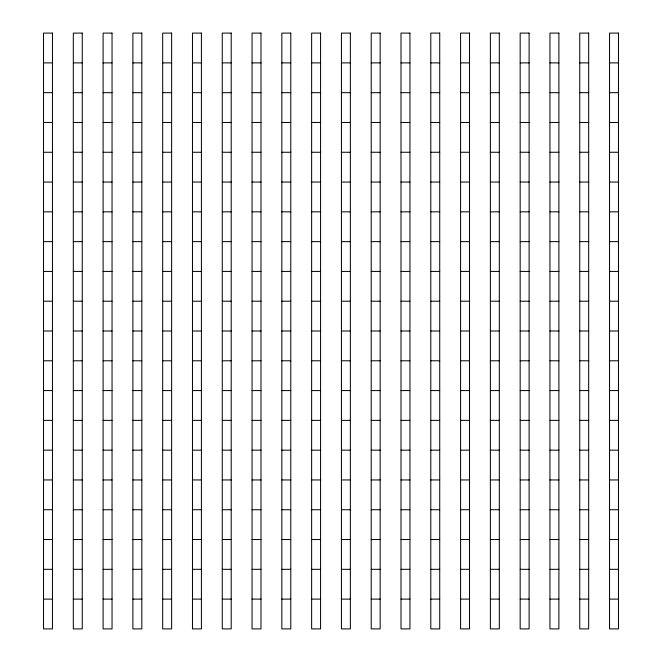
<?xml version="1.0" encoding="UTF-8"?>
<svg xmlns="http://www.w3.org/2000/svg" width="662" height="662" viewBox="0 0 662 662"><rect width="100%" height="100%" fill="white"/><g stroke="black" fill="none" stroke-linecap="round" stroke-linejoin="round"><path stroke-width="0.99" d="M43.526 62.89L52.463 62.89M73.316 62.89L82.254 62.89M103.106 62.89L112.044 62.89M132.897 62.89L141.834 62.89M162.686 62.89L171.624 62.89M192.476 62.89L201.413 62.89M222.267 62.89L231.203 62.89M252.057 62.89L260.993 62.89M281.847 62.89L290.784 62.89M311.637 62.89L320.573 62.89M341.427 62.89L350.363 62.89M371.217 62.89L380.154 62.89M401.007 62.89L409.943 62.89M430.797 62.89L439.733 62.89M460.587 62.89L469.524 62.89M490.377 62.89L499.313 62.89M520.167 62.89L529.103 62.89M549.957 62.89L558.894 62.89M579.747 62.89L588.683 62.89M609.537 62.89L618.473 62.89M43.526 92.68L52.463 92.68M73.316 92.68L82.254 92.68M103.106 92.68L112.044 92.68M132.897 92.68L141.834 92.68M162.686 92.68L171.624 92.68M192.476 92.68L201.413 92.68M222.267 92.68L231.203 92.68M252.057 92.68L260.993 92.68M281.847 92.68L290.784 92.68M311.637 92.68L320.573 92.68M341.427 92.68L350.363 92.68M371.217 92.68L380.154 92.68M401.007 92.68L409.943 92.68M430.797 92.68L439.733 92.68M460.587 92.68L469.524 92.68M490.377 92.68L499.313 92.68M520.167 92.68L529.103 92.68M549.957 92.68L558.894 92.68M579.747 92.68L588.683 92.68M609.537 92.68L618.473 92.68M43.526 122.47L52.463 122.47M73.316 122.47L82.254 122.47M103.106 122.47L112.044 122.47M132.897 122.47L141.834 122.47M162.686 122.47L171.624 122.47M192.476 122.47L201.413 122.47M222.267 122.47L231.203 122.47M252.057 122.47L260.993 122.47M281.847 122.47L290.784 122.47M311.637 122.47L320.573 122.47M341.427 122.47L350.363 122.47M371.217 122.47L380.154 122.47M401.007 122.47L409.943 122.47M430.797 122.47L439.733 122.47M460.587 122.47L469.524 122.47M490.377 122.47L499.313 122.47M520.167 122.47L529.103 122.47M549.957 122.47L558.894 122.47M579.747 122.47L588.683 122.47M609.537 122.47L618.473 122.47M43.526 152.26L52.463 152.26M73.316 152.26L82.254 152.26M103.106 152.26L112.044 152.26M132.897 152.26L141.834 152.26M162.686 152.26L171.624 152.26M192.476 152.26L201.413 152.26M222.267 152.26L231.203 152.26M252.057 152.26L260.993 152.26M281.847 152.26L290.784 152.26M311.637 152.26L320.573 152.26M341.427 152.26L350.363 152.26M371.217 152.26L380.154 152.26M401.007 152.26L409.943 152.26M430.797 152.26L439.733 152.26M460.587 152.26L469.524 152.26M490.377 152.26L499.313 152.26M520.167 152.26L529.103 152.26M549.957 152.26L558.894 152.26M579.747 152.26L588.683 152.26M609.537 152.26L618.473 152.26M43.526 182.05L52.463 182.05M73.316 182.05L82.254 182.05M103.106 182.05L112.044 182.05M132.897 182.05L141.834 182.05M162.686 182.05L171.624 182.05M192.476 182.05L201.413 182.05M222.267 182.05L231.203 182.05M252.057 182.05L260.993 182.05M281.847 182.05L290.784 182.05M311.637 182.05L320.573 182.05M341.427 182.05L350.363 182.05M371.217 182.05L380.154 182.05M401.007 182.05L409.943 182.05M430.797 182.05L439.733 182.05M460.587 182.05L469.524 182.05M490.377 182.05L499.313 182.05M520.167 182.05L529.103 182.05M549.957 182.05L558.894 182.05M579.747 182.05L588.683 182.05M609.537 182.05L618.473 182.05M43.526 211.84L52.463 211.84M73.316 211.84L82.254 211.84M103.106 211.84L112.044 211.84M132.897 211.84L141.834 211.84M162.686 211.84L171.624 211.84M192.476 211.84L201.413 211.84M222.267 211.84L231.203 211.84M252.057 211.84L260.993 211.84M281.847 211.84L290.784 211.84M311.637 211.84L320.573 211.84M341.427 211.84L350.363 211.84M371.217 211.84L380.154 211.84M401.007 211.84L409.943 211.84M430.797 211.84L439.733 211.84M460.587 211.84L469.524 211.84M490.377 211.84L499.313 211.84M520.167 211.84L529.103 211.84M549.957 211.84L558.894 211.84M579.747 211.84L588.683 211.84M609.537 211.84L618.473 211.84M43.526 241.63L52.463 241.63M73.316 241.63L82.254 241.63M103.106 241.63L112.044 241.63M132.897 241.63L141.834 241.63M162.686 241.63L171.624 241.63M192.476 241.63L201.413 241.63M222.267 241.63L231.203 241.63M252.057 241.63L260.993 241.63M281.847 241.63L290.784 241.63M311.637 241.63L320.573 241.63M341.427 241.63L350.363 241.63M371.217 241.63L380.154 241.63M401.007 241.63L409.943 241.63M430.797 241.63L439.733 241.63M460.587 241.63L469.524 241.63M490.377 241.63L499.313 241.63M520.167 241.63L529.103 241.63M549.957 241.63L558.894 241.63M579.747 241.63L588.683 241.63M609.537 241.63L618.473 241.63M43.526 271.42L52.463 271.42M73.316 271.42L82.254 271.42M103.106 271.42L112.044 271.42M132.897 271.42L141.834 271.42M162.686 271.42L171.624 271.42M192.476 271.42L201.413 271.42M222.267 271.42L231.203 271.42M252.057 271.42L260.993 271.42M281.847 271.42L290.784 271.42M311.637 271.42L320.573 271.42M341.427 271.42L350.363 271.42M371.217 271.42L380.154 271.42M401.007 271.42L409.943 271.42M430.797 271.42L439.733 271.42M460.587 271.42L469.524 271.42M490.377 271.42L499.313 271.42M520.167 271.42L529.103 271.42M549.957 271.42L558.894 271.42M579.747 271.42L588.683 271.42M609.537 271.42L618.473 271.42M43.526 301.21L52.463 301.21M73.316 301.21L82.254 301.21M103.106 301.21L112.044 301.21M132.897 301.21L141.834 301.21M162.686 301.21L171.624 301.21M192.476 301.21L201.413 301.21M222.267 301.21L231.203 301.21M252.057 301.21L260.993 301.21M281.847 301.21L290.784 301.21M311.637 301.21L320.573 301.21M341.427 301.21L350.363 301.21M371.217 301.21L380.154 301.21M401.007 301.21L409.943 301.21M430.797 301.21L439.733 301.21M460.587 301.21L469.524 301.21M490.377 301.21L499.313 301.21M520.167 301.21L529.103 301.21M549.957 301.21L558.894 301.21M579.747 301.21L588.683 301.21M609.537 301.21L618.473 301.21M43.526 331L52.463 331M73.316 331L82.254 331M103.106 331L112.044 331M132.897 331L141.834 331M162.686 331L171.624 331M192.476 331L201.413 331M222.267 331L231.203 331M252.057 331L260.993 331M281.847 331L290.784 331M311.637 331L320.573 331M341.427 331L350.363 331M371.217 331L380.154 331M401.007 331L409.943 331M430.797 331L439.733 331M460.587 331L469.524 331M490.377 331L499.313 331M520.167 331L529.103 331M549.957 331L558.894 331M579.747 331L588.683 331M609.537 331L618.473 331M43.526 360.79L52.463 360.79M73.316 360.79L82.254 360.79M103.106 360.79L112.044 360.79M132.897 360.79L141.834 360.79M162.686 360.79L171.624 360.79M192.476 360.79L201.413 360.79M222.267 360.79L231.203 360.79M252.057 360.79L260.993 360.79M281.847 360.79L290.784 360.79M311.637 360.79L320.573 360.79M341.427 360.79L350.363 360.79M371.217 360.79L380.154 360.79M401.007 360.79L409.943 360.79M430.797 360.79L439.733 360.79M460.587 360.79L469.524 360.79M490.377 360.79L499.313 360.79M520.167 360.79L529.103 360.79M549.957 360.79L558.894 360.79M579.747 360.79L588.683 360.79M609.537 360.79L618.473 360.79M43.526 390.58L52.463 390.58M73.316 390.58L82.254 390.58M103.106 390.58L112.044 390.58M132.897 390.58L141.834 390.58M162.686 390.58L171.624 390.58M192.476 390.58L201.413 390.58M222.267 390.58L231.203 390.58M252.057 390.58L260.993 390.58M281.847 390.58L290.784 390.58M311.637 390.58L320.573 390.58M341.427 390.58L350.363 390.58M371.217 390.58L380.154 390.58M401.007 390.58L409.943 390.58M430.797 390.58L439.733 390.58M460.587 390.58L469.524 390.58M490.377 390.58L499.313 390.58M520.167 390.58L529.103 390.58M549.957 390.58L558.894 390.58M579.747 390.58L588.683 390.58M609.537 390.58L618.473 390.58M43.526 420.37L52.463 420.37M73.316 420.37L82.254 420.37M103.106 420.37L112.044 420.37M132.897 420.37L141.834 420.37M162.686 420.37L171.624 420.37M192.476 420.37L201.413 420.37M222.267 420.37L231.203 420.37M252.057 420.37L260.993 420.37M281.847 420.37L290.784 420.37M311.637 420.37L320.573 420.37M341.427 420.37L350.363 420.37M371.217 420.37L380.154 420.37M401.007 420.37L409.943 420.37M430.797 420.37L439.733 420.37M460.587 420.37L469.524 420.37M490.377 420.37L499.313 420.37M520.167 420.37L529.103 420.37M549.957 420.37L558.894 420.37M579.747 420.37L588.683 420.37M609.537 420.37L618.473 420.37M43.526 450.16L52.463 450.16M73.316 450.16L82.254 450.16M103.106 450.16L112.044 450.16M132.897 450.16L141.834 450.16M162.686 450.16L171.624 450.16M192.476 450.16L201.413 450.16M222.267 450.16L231.203 450.16M252.057 450.16L260.993 450.16M281.847 450.16L290.784 450.16M311.637 450.16L320.573 450.16M341.427 450.16L350.363 450.16M371.217 450.16L380.154 450.16M401.007 450.16L409.943 450.16M430.797 450.16L439.733 450.16M460.587 450.16L469.524 450.16M490.377 450.16L499.313 450.16M520.167 450.16L529.103 450.16M549.957 450.16L558.894 450.16M579.747 450.16L588.683 450.16M609.537 450.16L618.473 450.16M43.526 479.95L52.463 479.95M73.316 479.95L82.254 479.95M103.106 479.95L112.044 479.95M132.897 479.95L141.834 479.95M162.686 479.95L171.624 479.95M192.476 479.95L201.413 479.95M222.267 479.95L231.203 479.95M252.057 479.95L260.993 479.95M281.847 479.95L290.784 479.95M311.637 479.95L320.573 479.95M341.427 479.95L350.363 479.95M371.217 479.95L380.154 479.95M401.007 479.95L409.943 479.95M430.797 479.95L439.733 479.95M460.587 479.95L469.524 479.95M490.377 479.95L499.313 479.95M520.167 479.95L529.103 479.95M549.957 479.95L558.894 479.95M579.747 479.95L588.683 479.95M609.537 479.95L618.473 479.95M43.526 509.74L52.463 509.74M73.316 509.74L82.254 509.74M103.106 509.74L112.044 509.74M132.897 509.74L141.834 509.74M162.686 509.74L171.624 509.74M192.476 509.74L201.413 509.74M222.267 509.74L231.203 509.74M252.057 509.74L260.993 509.74M281.847 509.74L290.784 509.74M311.637 509.74L320.573 509.74M341.427 509.74L350.363 509.74M371.217 509.74L380.154 509.74M401.007 509.74L409.943 509.74M430.797 509.74L439.733 509.74M460.587 509.74L469.524 509.74M490.377 509.74L499.313 509.74M520.167 509.74L529.103 509.74M549.957 509.74L558.894 509.74M579.747 509.74L588.683 509.74M609.537 509.74L618.473 509.74M43.526 539.53L52.463 539.53M73.316 539.53L82.254 539.53M103.106 539.53L112.044 539.53M132.897 539.53L141.834 539.53M162.686 539.53L171.624 539.53M192.476 539.53L201.413 539.53M222.267 539.53L231.203 539.53M252.057 539.53L260.993 539.53M281.847 539.53L290.784 539.53M311.637 539.53L320.573 539.53M341.427 539.53L350.363 539.53M371.217 539.53L380.154 539.53M401.007 539.53L409.943 539.53M430.797 539.53L439.733 539.53M460.587 539.53L469.524 539.53M490.377 539.53L499.313 539.53M520.167 539.53L529.103 539.53M549.957 539.53L558.894 539.53M579.747 539.53L588.683 539.53M609.537 539.53L618.473 539.53M43.526 569.32L52.463 569.32M73.316 569.32L82.254 569.32M103.106 569.32L112.044 569.32M132.897 569.32L141.834 569.32M162.686 569.32L171.624 569.32M192.476 569.32L201.413 569.32M222.267 569.32L231.203 569.32M252.057 569.32L260.993 569.32M281.847 569.32L290.784 569.32M311.637 569.32L320.573 569.32M341.427 569.32L350.363 569.32M371.217 569.32L380.154 569.32M401.007 569.32L409.943 569.32M430.797 569.32L439.733 569.32M460.587 569.32L469.524 569.32M490.377 569.32L499.313 569.32M520.167 569.32L529.103 569.32M549.957 569.32L558.894 569.32M579.747 569.32L588.683 569.32M609.537 569.32L618.473 569.32M43.526 599.11L52.463 599.11M73.316 599.11L82.254 599.11M103.106 599.11L112.044 599.11M132.897 599.11L141.834 599.11M162.686 599.11L171.624 599.11M192.476 599.11L201.413 599.11M222.267 599.11L231.203 599.11M252.057 599.11L260.993 599.11M281.847 599.11L290.784 599.11M311.637 599.11L320.573 599.11M341.427 599.11L350.363 599.11M371.217 599.11L380.154 599.11M401.007 599.11L409.943 599.11M430.797 599.11L439.733 599.11M460.587 599.11L469.524 599.11M490.377 599.11L499.313 599.11M520.167 599.11L529.103 599.11M549.957 599.11L558.894 599.11M579.747 599.11L588.683 599.11M609.537 599.11L618.473 599.11M52.463 33.1L43.526 33.1L43.526 628.9L52.463 628.9L52.463 33.1M82.254 33.1L73.316 33.1L73.316 628.9L82.254 628.9L82.254 33.1M112.044 33.1L103.106 33.1L103.106 628.9L112.044 628.9L112.044 33.1M141.834 33.1L132.897 33.1L132.897 628.9L141.834 628.9L141.834 33.1M171.624 33.1L162.686 33.1L162.686 628.9L171.624 628.9L171.624 33.1M201.413 33.1L192.476 33.1L192.476 628.9L201.413 628.9L201.413 33.1M231.203 33.1L222.267 33.1L222.267 628.9L231.203 628.9L231.203 33.1M260.993 33.1L252.057 33.1L252.057 628.9L260.993 628.9L260.993 33.1M290.784 33.1L281.847 33.1L281.847 628.9L290.784 628.9L290.784 33.1M320.573 33.1L311.637 33.1L311.637 628.9L320.573 628.9L320.573 33.1M350.363 33.1L341.427 33.1L341.427 628.9L350.363 628.9L350.363 33.1M380.154 33.1L371.217 33.1L371.217 628.9L380.154 628.9L380.154 33.1M409.943 33.1L401.007 33.1L401.007 628.9L409.943 628.9L409.943 33.1M439.733 33.1L430.797 33.1L430.797 628.9L439.733 628.9L439.733 33.1M469.524 33.1L460.587 33.1L460.587 628.9L469.524 628.9L469.524 33.1M499.313 33.1L490.377 33.1L490.377 628.9L499.313 628.9L499.313 33.1M529.103 33.1L520.167 33.1L520.167 628.9L529.103 628.9L529.103 33.1M558.894 33.1L549.957 33.1L549.957 628.9L558.894 628.9L558.894 33.1M588.683 33.1L579.747 33.1L579.747 628.9L588.683 628.9L588.683 33.1M618.473 33.1L609.537 33.1L609.537 628.9L618.473 628.9L618.473 33.1"/></g></svg>
